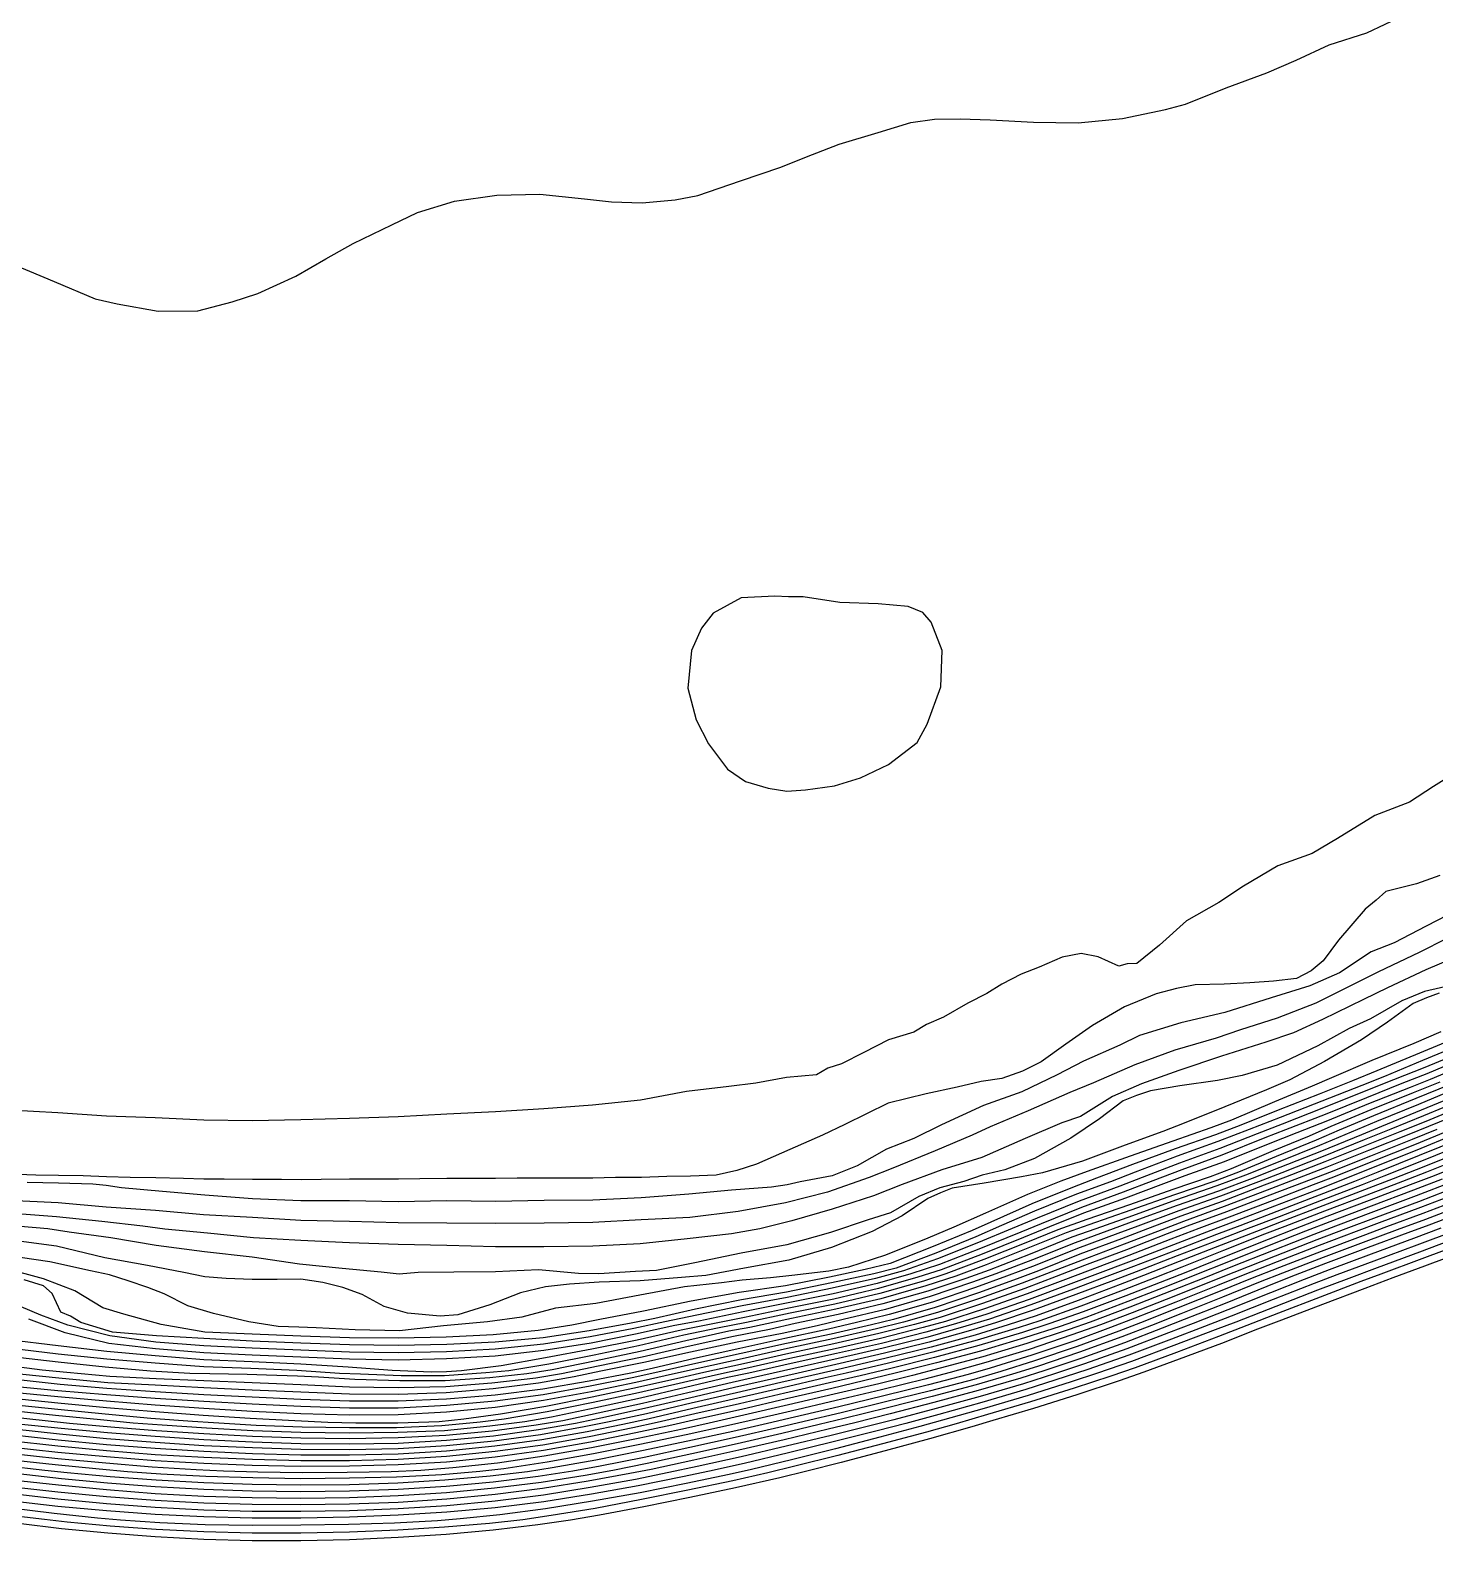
# Model space of a CAD drawing. Header units: feet. Extents: x 333642 to 335017, y 470420 to 471851.
# Drawn here: x 334204.7 to 334349.1, y 470420.4 to 470575.7 of the extents above; entities that cross this region are included whole.
import ezdxf

# ---------------------------------------------------------------- set-up
doc = ezdxf.new("R2010")
doc.units = ezdxf.units.FT
doc.header["$MEASUREMENT"] = 0
doc.layers.add('Contour', color=7, linetype='CONTINUOUS', true_color=0xffffff)

msp = doc.modelspace()

# ---------------------------------------------------------------- linework, layer by layer
at = {"layer": 'Contour', "color": 18, "linetype": 'Continuous', "true_color": 0x000000}
for points, elevation in [([(334203.121415, 470551.569858), (334207.138943, 470549.888614), (334211.335548, 470548.086127), (334213.612134, 470547.581228), (334217.80741, 470546.83014), (334221.897047, 470546.878134), (334225.426706, 470547.79347), (334228.069285, 470548.652222), (334231.960795, 470550.416079), (334235.057691, 470552.218329), (334237.879431, 470553.804522), (334241.859799, 470555.709052), (334244.481625, 470556.99189), (334248.302663, 470558.137344), (334252.648111, 470558.771476), (334257.054553, 470558.868534), (334261.648523, 470558.371708), (334264.43155, 470558.07637), (334267.597613, 470557.979154), (334270.993105, 470558.272961), (334273.30526, 470558.738217), (334277.699689, 470560.247567), (334281.837245, 470561.635777), (334284.487208, 470562.68869), (334287.849659, 470563.987595), (334291.835641, 470565.209963), (334295.222917, 470566.214794), (334297.645838, 470566.572181), (334300.275544, 470566.589908), (334303.376117, 470566.506826), (334307.804754, 470566.257455), (334312.401483, 470566.178579), (334316.977998, 470566.647249), (334321.37953, 470567.578035), (334323.435999, 470568.126191), (334327.646687, 470569.80213), (334331.819943, 470571.349226), (334334.83881, 470572.652929), (334338.231996, 470574.206506), (334342.095934, 470575.44557), (334345.876173, 470577.221818)], -2), ([(334282.63003, 470517.468838), (334281.213829, 470517.52158), (334277.749867, 470517.358068), (334274.896686, 470515.78002), (334273.681429, 470514.232941), (334272.672438, 470511.946307), (334272.281103, 470508.081949), (334273.150086, 470504.810804), (334274.403619, 470502.352874), (334276.349454, 470499.729696), (334278.222324, 470498.48074), (334280.531816, 470497.798752), (334282.456271, 470497.482127), (334284.375184, 470497.623161), (334287.34889, 470498.033823), (334290.038544, 470498.842132), (334292.896817, 470500.227313), (334295.869545, 470502.490433), (334296.888834, 470504.383446), (334298.30713, 470508.21481), (334298.41378, 470511.945954), (334297.314533, 470514.854291), (334296.451211, 470515.837522), (334294.949273, 470516.485061), (334291.834482, 470516.746059), (334287.922058, 470516.895684), (334284.15286, 470517.460452), (334282.63003, 470517.468838)], -2), ([(334352.887569, 470500.43336), (334348.942016, 470497.954735), (334346.466288, 470496.347159), (334342.919638, 470494.974929), (334339.066469, 470492.630555), (334336.483804, 470491.067796), (334332.936149, 470489.820281), (334329.407377, 470487.731826), (334326.876576, 470486.042526), (334323.543401, 470484.156846), (334320.779264, 470481.658821), (334318.43735, 470479.762986), (334317.464945, 470479.720493), (334316.578963, 470479.491931), (334314.466739, 470480.460444), (334312.737465, 470480.798198), (334310.782325, 470480.409211), (334308.416733, 470479.403458), (334306.563858, 470478.668038), (334304.556129, 470477.650481), (334303.013182, 470476.666083), (334301.063032, 470475.694647), (334298.583343, 470474.258849), (334296.808955, 470473.509733), (334295.507188, 470472.691953), (334292.908541, 470471.917986), (334290.368466, 470470.602785), (334288.08188, 470469.466268), (334286.666192, 470469.004619), (334285.492668, 470468.30687), (334282.417411, 470468.039828), (334279.273432, 470467.453233), (334276.499557, 470467.122198), (334272.138838, 470466.594254), (334267.405641, 470465.698561), (334262.493849, 470465.191449), (334257.472651, 470464.839785), (334252.504841, 470464.518252), (334247.501046, 470464.272297), (334242.501082, 470464.005195), (334237.489693, 470463.832294), (334232.500941, 470463.690671), (334227.498851, 470463.597328), (334222.504082, 470463.670751), (334217.501985, 470463.898245), (334212.505889, 470464.078148), (334207.496653, 470464.42322), (334202.493091, 470464.674364)], -2), ([(334349.607295, 470488.818884), (334347.188592, 470487.960452), (334344.05366, 470487.155337), (334343.067099, 470486.266537), (334341.937067, 470485.339969), (334339.190435, 470482.176332), (334337.606887, 470480.05447), (334336.364197, 470478.995133), (334334.876571, 470478.20625), (334332.509643, 470477.940111), (334330.077217, 470477.784249), (334327.4087, 470477.647188), (334324.437375, 470477.555165), (334322.525789, 470477.181096), (334320.428977, 470476.633849), (334317.183795, 470475.292922), (334313.876128, 470473.387059), (334311.146792, 470471.463875), (334308.623294, 470469.65029), (334306.67687, 470468.684771), (334304.555828, 470467.956876), (334302.430585, 470467.617513), (334299.986001, 470467.061281), (334296.779346, 470466.367006), (334292.878682, 470465.412887), (334288.408956, 470463.207885), (334286.129753, 470462.12424), (334282.760816, 470460.647194), (334279.350061, 470459.120341), (334277.321989, 470458.47494), (334275.206087, 470457.990449), (334272.559312, 470457.90823), (334270.137748, 470457.85393), (334267.500237, 470457.776436), (334264.854273, 470457.752599), (334262.51385, 470457.684734), (334260.216838, 470457.708608), (334257.500504, 470457.700373), (334254.745313, 470457.693194), (334252.50791, 470457.672653), (334250.285097, 470457.674388), (334247.502714, 470457.654313), (334244.738292, 470457.640609), (334242.522621, 470457.593715), (334240.359529, 470457.60485), (334237.496457, 470457.581837), (334234.574135, 470457.571898), (334232.52439, 470457.526199), (334230.519117, 470457.567399), (334227.521175, 470457.550758), (334224.596957, 470457.59344), (334222.503232, 470457.58393), (334220.419027, 470457.675121), (334217.565687, 470457.720295), (334214.928687, 470457.774409), (334212.515687, 470457.837447), (334210.094446, 470457.92517), (334207.581676, 470457.977423), (334205.244111, 470458.003263), (334202.510244, 470458.116594)], -2.5), ([(334352.585469, 470485.852304), (334348.205069, 470483.59463), (334344.911006, 470481.89187), (334342.525694, 470480.95004), (334339.295717, 470478.800483), (334336.222566, 470477.465365), (334332.242999, 470476.238842), (334327.4826, 470474.718657), (334322.969791, 470473.679333), (334318.704011, 470472.34743), (334316.683549, 470471.363208), (334312.96505, 470469.708219), (334310.243109, 470468.306429), (334306.613193, 470466.584192), (334302.683885, 470465.177454), (334298.350584, 470463.161344), (334295.533229, 470461.760059), (334292.712784, 470460.667626), (334289.696367, 470458.976054), (334287.132496, 470457.935623), (334283.828641, 470457.323932), (334282.491479, 470457.019744), (334280.867365, 470456.783306), (334276.765046, 470456.457731), (334272.367012, 470456.037931), (334267.474048, 470455.659795), (334262.505847, 470455.434024), (334257.497215, 470455.413652), (334252.503121, 470455.302372), (334247.498412, 470455.358245), (334242.501523, 470455.272712), (334237.503903, 470455.365394), (334232.49651, 470455.347716), (334227.523847, 470455.561647), (334222.628369, 470455.932386), (334218.268466, 470456.32611), (334214.067292, 470456.705014), (334212.48407, 470456.933038), (334211.120723, 470457.082664), (334207.557657, 470457.177693), (334204.360034, 470457.261937)], -3), ([(334350.322614, 470482.318703), (334347.473143, 470480.896276), (334343.278322, 470478.903772), (334340.80824, 470477.675261), (334336.839295, 470475.702861), (334332.864937, 470474.158577), (334329.112775, 470472.928189), (334326.612823, 470472.08256), (334322.361749, 470470.856911), (334318.253203, 470469.355566), (334313.987902, 470467.496726), (334311.54584, 470466.496313), (334307.270492, 470464.632562), (334303.378389, 470462.980174), (334301.501521, 470462.1035), (334297.702568, 470460.509751), (334293.362588, 470458.713965), (334290.925149, 470457.773967), (334286.652353, 470456.264937), (334282.311572, 470455.167244), (334277.438583, 470454.254107), (334272.497945, 470453.664371), (334267.474958, 470453.410732), (334262.497699, 470453.133924), (334257.500034, 470453.071624), (334252.500397, 470453.023425), (334247.500375, 470453.079608), (334242.500569, 470453.092637), (334237.508224, 470453.233317), (334232.495953, 470453.345455), (334227.524891, 470453.634517), (334222.492691, 470453.926063), (334217.541361, 470454.384372), (334212.471227, 470454.730186), (334207.529336, 470455.147165), (334202.476138, 470455.405372)], -3.5), ([(334352.04118, 470480.745108), (334348.170533, 470479.112873), (334344.232527, 470477.253281), (334341.739753, 470476.07354), (334337.538571, 470474.020301), (334334.554214, 470472.633022), (334331.716165, 470471.662492), (334327.153821, 470470.24257), (334322.746173, 470468.772118), (334318.940614, 470467.404253), (334315.958429, 470466.103782), (334312.66391, 470464.021868), (334310.716643, 470463.385583), (334306.964775, 470461.783183), (334302.51407, 470459.831593), (334298.411299, 470458.564438), (334294.319464, 470457.053585), (334291.383989, 470455.89057), (334287.121585, 470454.513112), (334282.977075, 470453.308742), (334279.671369, 470452.472801), (334276.765248, 470451.967749), (334272.195339, 470451.45026), (334267.388925, 470450.933539), (334262.498042, 470450.718971), (334257.487697, 470450.643632), (334252.495816, 470450.651383), (334247.500355, 470450.760759), (334242.508296, 470450.88442), (334237.489197, 470451.039521), (334232.501872, 470451.279511), (334227.62425, 470451.569898), (334222.908887, 470452.056771), (334218.491816, 470452.451313), (334216.244131, 470452.757368), (334212.017934, 470453.232473), (334207.359272, 470453.727562), (334202.465344, 470454.099155)], -4), ([(334350.849291, 470477.548352), (334348.013968, 470476.879026), (334345.688586, 470475.937118), (334342.464079, 470474.074957), (334340.280374, 470473.069401), (334337.06897, 470471.287127), (334332.876027, 470469.307969), (334329.276707, 470468.251882), (334326.755128, 470467.732845), (334322.856375, 470467.193293), (334319.853552, 470466.680411), (334318.400011, 470466.198745), (334317.045491, 470465.662008), (334314.594367, 470463.78764), (334311.663815, 470461.79697), (334307.937759, 470459.732787), (334304.856197, 470458.539287), (334302.526371, 470458.00629), (334300.641071, 470457.367655), (334298.192727, 470456.687778), (334296.021602, 470455.802288), (334293.130588, 470454.128567), (334290.831374, 470453.399161), (334286.956215, 470452.096927), (334282.4633, 470450.833788), (334277.777174, 470449.968631), (334273.013129, 470449.005231), (334269.055286, 470448.196923), (334266.916725, 470448.10208), (334263.146721, 470447.873096), (334261.029632, 470447.902331), (334256.931665, 470448.255714), (334252.497313, 470448.062457), (334248.216536, 470448.029158), (334244.538897, 470447.990905), (334242.610195, 470447.829204), (334240.759297, 470448.034706), (334236.731348, 470448.421383), (334232.34034, 470448.847956), (334227.471863, 470449.578784), (334222.570295, 470450.133449), (334217.626707, 470450.766182), (334212.957351, 470451.570762), (334208.676887, 470452.145267), (334206.484374, 470452.490318), (334202.065416, 470452.867634)], -4.5), ([(334349.545396, 470476.708876), (334348.218166, 470476.224828), (334346.863286, 470475.658668), (334344.231519, 470473.744465), (334341.55205, 470471.925994), (334337.734206, 470469.68988), (334334.189021, 470467.78819), (334331.784879, 470466.779317), (334327.493201, 470465.01829), (334323.300362, 470463.347026), (334321.101615, 470462.497934), (334317.262493, 470461.09748), (334312.859745, 470459.44791), (334308.756723, 470458.255179), (334306.591769, 470457.831035), (334302.734568, 470457.170737), (334299.464414, 470456.682231), (334298.242616, 470456.176184), (334296.946877, 470455.616899), (334294.329598, 470453.838168), (334291.221073, 470452.213663), (334287.065203, 470450.574097), (334282.648582, 470449.266113), (334278.122072, 470448.439558), (334274.131929, 470447.676353), (334271.62981, 470447.465377), (334267.364425, 470447.147749), (334263.176378, 470447.009186), (334260.102136, 470446.80365), (334257.639867, 470446.509599), (334255.080213, 470445.907405), (334251.911406, 470444.683823), (334248.647857, 470443.644542), (334246.826765, 470443.512761), (334243.446552, 470443.809544), (334241.046123, 470444.505904), (334238.784664, 470445.750611), (334236.804376, 470446.44683), (334234.767533, 470446.965857), (334232.484561, 470447.302119), (334230.046094, 470447.277424), (334227.49539, 470447.29103), (334224.799143, 470447.379781), (334222.61636, 470447.54685), (334220.449111, 470448.003639), (334216.717904, 470448.711524), (334212.326557, 470449.510149), (334207.385648, 470450.690847), (334202.454582, 470451.356281)], -5), ([(334351.549825, 470472.223446), (334347.506501, 470470.555312), (334343.113005, 470468.723709), (334340.604556, 470467.701611), (334337.198354, 470466.33893), (334332.976293, 470464.671712), (334329.132792, 470463.135275), (334326.529515, 470462.167114), (334322.382259, 470460.695034), (334317.998355, 470459.087851), (334314.290167, 470457.684216), (334311.828266, 470456.749409), (334307.655947, 470455.061161), (334303.449744, 470453.155832), (334301.509189, 470452.298179), (334297.502392, 470450.666936), (334293.072164, 470448.929421), (334290.5019, 470448.301885), (334286.85936, 470447.509579), (334282.329191, 470446.635217), (334277.56647, 470445.933301), (334272.632501, 470445.036086), (334267.714528, 470444.034823), (334263.229254, 470443.151238), (334260.348342, 470442.579316), (334256.900234, 470442.042456), (334252.252466, 470441.586914), (334247.447462, 470441.334651), (334242.501824, 470441.244329), (334237.502586, 470441.282226), (334232.491223, 470441.462455), (334227.498289, 470441.64886), (334222.609279, 470441.856048), (334218.121527, 470442.65832), (334214.303807, 470443.725715), (334212.140263, 470444.354851), (334209.259142, 470446.1015), (334206.02451, 470447.359582), (334202.115393, 470448.421614)], -6), ([(334349.697752, 470472.730406), (334346.934683, 470471.556387), (334342.604171, 470469.787963), (334338.455584, 470468.020409), (334336.488807, 470467.146411), (334332.586749, 470465.543672), (334328.19334, 470463.660122), (334326.046906, 470462.858423), (334322.13497, 470461.505181), (334317.753168, 470459.95374), (334313.335204, 470458.371902), (334310.641375, 470457.37048), (334307.203536, 470456.002959), (334302.88711, 470454.105887), (334299.614353, 470452.673813), (334296.962063, 470451.533067), (334292.613803, 470449.792471), (334288.806227, 470448.544457), (334286.760936, 470448.128189), (334282.975426, 470447.673142), (334280.777686, 470447.439008), (334277.87805, 470447.208771), (334275.747037, 470446.935226), (334271.938584, 470446.533439), (334267.344565, 470445.675126), (334262.833365, 470444.825541), (334258.687841, 470444.340856), (334255.22907, 470443.397064), (334251.690154, 470442.923316), (334247.163799, 470442.508378), (334242.619796, 470442.000136), (334238.063764, 470442.119063), (334234.078362, 470442.321536), (334232.282077, 470442.379655), (334230.144872, 470442.44432), (334227.152161, 470442.921172), (334223.505284, 470443.771098), (334220.879173, 470444.559938), (334218.439397, 470445.800741), (334216.752253, 470446.465828), (334214.743105, 470447.136859), (334212.802713, 470447.748237), (334210.864157, 470448.184419), (334206.67733, 470449.084051), (334202.242036, 470449.757524)], -5.5), ([(334352.274552, 470470.837483), (334348.042912, 470469.081614), (334344.832613, 470467.791136), (334341.824858, 470466.598199), (334337.633349, 470464.921957), (334333.375138, 470463.247818), (334330.818822, 470462.257652), (334326.995668, 470460.734597), (334322.825352, 470459.224846), (334318.994507, 470457.757731), (334316.703219, 470456.863215), (334312.524455, 470455.33803), (334308.199035, 470453.593783), (334305.613033, 470452.513715), (334302.160526, 470451.072329), (334297.960183, 470449.395801), (334294.470454, 470448.152757), (334291.591611, 470447.386247), (334287.135417, 470446.374728), (334282.50583, 470445.435575), (334277.867721, 470444.560634), (334273.215363, 470443.600356), (334269.908615, 470442.91113), (334266.722641, 470442.23108), (334262.242263, 470441.371022), (334257.443223, 470440.635159), (334252.473125, 470440.104868), (334247.482659, 470439.853415), (334242.502923, 470439.745796), (334237.502728, 470439.807098), (334232.488111, 470440.015104), (334227.497374, 470440.223632), (334222.505295, 470440.473511), (334217.583058, 470440.832785), (334212.855224, 470441.481195), (334208.543466, 470442.567388), (334205.758798, 470443.607931), (334202.595851, 470444.961813)], -7), ([(334351.972859, 470471.52167), (334347.818432, 470469.78461), (334343.924676, 470468.156339), (334341.572716, 470467.211283), (334337.467817, 470465.601183), (334333.185688, 470463.925915), (334329.986426, 470462.682131), (334326.776467, 470461.447664), (334322.596726, 470459.940006), (334318.2867, 470458.317549), (334315.727356, 470457.334536), (334312.22972, 470456.036941), (334307.926851, 470454.306403), (334304.545737, 470452.827331), (334301.888583, 470451.67405), (334297.776163, 470449.998368), (334293.710161, 470448.435553), (334291.398048, 470447.869343), (334287.048633, 470446.922683), (334282.4335, 470445.988009), (334277.796842, 470445.175278), (334273.066079, 470444.214616), (334268.890316, 470443.270606), (334266.467396, 470442.785707), (334262.124694, 470441.983827), (334257.396306, 470441.282802), (334252.476513, 470440.831339), (334247.485345, 470440.598731), (334242.502381, 470440.495061), (334237.502679, 470440.544661), (334232.489732, 470440.738772), (334227.497837, 470440.936245), (334222.506796, 470441.195145), (334217.643539, 470441.494925), (334213.120737, 470441.86483), (334209.875275, 470442.858157), (334208.791684, 470443.49292), (334207.801594, 470443.924778), (334206.916528, 470445.830224), (334206.024859, 470446.627157), (334204.04683, 470447.252734)], -6.5), ([(334352.683151, 470469.564364), (334348.599865, 470467.854881), (334346.533722, 470467.02941), (334342.268633, 470465.334298), (334338.059073, 470463.605427), (334334.896727, 470462.362232), (334331.962138, 470461.204826), (334327.436488, 470459.374888), (334323.384166, 470457.942626), (334321.193039, 470457.09759), (334317.285408, 470455.631209), (334312.972237, 470454.090567), (334309.466261, 470452.685765), (334306.791887, 470451.611592), (334302.547436, 470449.893967), (334298.332151, 470448.265988), (334295.94053, 470447.514467), (334291.883653, 470446.356492), (334287.289069, 470445.264424), (334282.675636, 470444.344068), (334278.10129, 470443.385667), (334274.153859, 470442.577375), (334271.605319, 470442.084097), (334267.072798, 470441.051165), (334262.409321, 470440.109176), (334257.641366, 470439.214872), (334253.089166, 470438.392661), (334249.02557, 470437.883751), (334247.473717, 470437.767445), (334245.913536, 470437.745442), (334241.892108, 470437.930352), (334237.357586, 470438.252066), (334232.481716, 470438.568069), (334227.496415, 470438.798409), (334222.502716, 470439.030174), (334217.520773, 470439.431757), (334212.541765, 470439.887944), (334207.547837, 470440.440239), (334202.441564, 470441.08523)], -8), ([(334352.489666, 470470.18803), (334348.261942, 470468.428952), (334345.70815, 470467.414297), (334342.044359, 470465.967243), (334337.808262, 470464.247904), (334333.742023, 470462.64776), (334331.599468, 470461.825185), (334327.19684, 470460.047057), (334323.065853, 470458.567945), (334320.09577, 470457.423937), (334317.033065, 470456.242424), (334312.763998, 470454.689931), (334308.598641, 470452.99497), (334306.533494, 470452.154956), (334302.379837, 470450.463469), (334298.144251, 470448.807936), (334295.217057, 470447.848812), (334291.751375, 470446.880679), (334287.208329, 470445.81398), (334282.582788, 470444.882622), (334277.96229, 470443.956987), (334273.425716, 470443.009725), (334270.935732, 470442.539512), (334266.916237, 470441.644599), (334262.33311, 470440.74079), (334257.477833, 470439.977843), (334252.469517, 470439.378341), (334247.479797, 470439.108077), (334242.50345, 470438.996536), (334237.502734, 470439.069539), (334232.486361, 470439.291455), (334227.4969, 470439.51102), (334222.503935, 470439.751853), (334217.539342, 470440.158614), (334212.733007, 470440.704959), (334208.276765, 470441.808532), (334204.521527, 470443.205466)], -7.5), ([(334349.59658, 470467.580069), (334346.855801, 470466.45796), (334342.505875, 470464.717991), (334338.38036, 470462.998024), (334336.165007, 470462.018321), (334332.471701, 470460.502076), (334328.128705, 470458.64578), (334325.974642, 470457.848115), (334322.136944, 470456.545337), (334317.679826, 470454.954041), (334313.296283, 470453.457037), (334310.314529, 470452.375059), (334307.016182, 470451.051396), (334302.728455, 470449.330293), (334298.820657, 470447.843396), (334296.514247, 470447.117564), (334292.006647, 470445.823258), (334287.392611, 470444.735665), (334282.790918, 470443.811918), (334278.310667, 470442.851922), (334275.343725, 470442.27578), (334271.873272, 470441.539465), (334267.209872, 470440.459345), (334262.634168, 470439.487055), (334257.976833, 470438.561411), (334253.880292, 470437.894837), (334251.527198, 470437.697835), (334247.259324, 470437.365977), (334242.818023, 470437.377673), (334238.609567, 470437.554044), (334236.468617, 470437.611505), (334232.06775, 470437.905809), (334227.3644, 470438.114093), (334222.501639, 470438.308477), (334217.514986, 470438.670263), (334212.534348, 470439.089652), (334207.546275, 470439.604326), (334202.458649, 470440.22216)], -8.5), ([(334351.567685, 470467.003771), (334347.396011, 470465.268987), (334343.092955, 470463.528299), (334340.49747, 470462.431822), (334337.209502, 470461.043216), (334332.965985, 470459.336379), (334329.605159, 470457.991858), (334326.658949, 470456.891217), (334322.433169, 470455.442458), (334317.985301, 470453.835215), (334314.218204, 470452.501274), (334311.770237, 470451.634423), (334307.465428, 470449.897978), (334303.260134, 470448.24493), (334300.857877, 470447.372085), (334296.948838, 470446.087097), (334292.314381, 470444.758193), (334287.739976, 470443.691736), (334283.329471, 470442.764342), (334280.68971, 470442.146003), (334276.990732, 470441.416602), (334272.320594, 470440.392173), (334267.595183, 470439.288937), (334263.058082, 470438.35922), (334259.304631, 470437.583077), (334256.652068, 470437.14989), (334252.140172, 470436.608147), (334247.388556, 470436.251603), (334242.502124, 470436.154064), (334237.505672, 470436.214881), (334232.485854, 470436.430398), (334227.496902, 470436.647528), (334222.500445, 470436.850712), (334217.601185, 470437.053918), (334212.852244, 470437.307764), (334208.416929, 470437.709565), (334205.901088, 470437.966868), (334201.970103, 470438.466923)], -9.5), ([(334350.602647, 470467.306907), (334347.134666, 470465.868815), (334342.769925, 470464.113471), (334339.258204, 470462.64056), (334336.892735, 470461.599614), (334332.753934, 470459.907269), (334328.895024, 470458.30144), (334326.46964, 470457.402102), (334322.303202, 470455.994398), (334317.819251, 470454.387974), (334313.504542, 470452.892606), (334311.177498, 470452.077261), (334307.231803, 470450.481656), (334302.963638, 470448.782891), (334299.847664, 470447.619532), (334296.762727, 470446.61353), (334292.129085, 470445.289357), (334287.513856, 470444.214848), (334282.935356, 470443.272456), (334278.651851, 470442.355364), (334276.503902, 470441.957563), (334272.069423, 470440.96906), (334267.385112, 470439.870098), (334262.846356, 470438.915747), (334258.336429, 470437.991387), (334255.720165, 470437.581149), (334251.933001, 470437.168523), (334247.319897, 470436.843954), (334242.665401, 470436.845495), (334238.054666, 470436.990655), (334234.308441, 470437.220839), (334232.13393, 470437.34312), (334228.944393, 470437.449629), (334226.961644, 470437.523653), (334223.120946, 470437.565782), (334221.064658, 470437.599946), (334217.035877, 470437.843638), (334212.364866, 470438.257268), (334207.532835, 470438.765841), (334202.475761, 470439.35906)], -9), ([(334351.9369, 470466.446654), (334347.665042, 470464.669982), (334343.600698, 470463.018826), (334341.545936, 470462.161165), (334337.444105, 470460.475771), (334333.163303, 470458.778191), (334330.290048, 470457.667868), (334326.849588, 470456.371858), (334322.583944, 470454.88264), (334318.22584, 470453.291934), (334315.343743, 470452.242425), (334312.089192, 470451.057639), (334307.721243, 470449.310058), (334303.94204, 470447.847181), (334301.560241, 470446.99849), (334297.193843, 470445.520515), (334292.620041, 470444.196183), (334288.258591, 470443.153122), (334285.572197, 470442.51853), (334281.975869, 470441.734075), (334277.343615, 470440.824621), (334272.54752, 470439.803404), (334267.748919, 470438.728979), (334263.318555, 470437.838521), (334260.590698, 470437.268383), (334256.917168, 470436.618808), (334252.260336, 470436.033938), (334247.440302, 470435.632321), (334242.499812, 470435.455525), (334237.5055, 470435.493263), (334232.488228, 470435.691921), (334227.498151, 470435.916002), (334222.501049, 470436.139691), (334217.502924, 470436.417855), (334212.641039, 470436.66539), (334207.948563, 470437.09066), (334203.570285, 470437.556872)], -10), ([(334352.662381, 470464.732381), (334348.4466, 470462.990343), (334346.41024, 470462.177875), (334342.26233, 470460.530074), (334337.988541, 470458.810624), (334334.695183, 470457.544744), (334331.85127, 470456.461285), (334327.43396, 470454.770327), (334323.226946, 470453.241359), (334320.564072, 470452.2259), (334317.154642, 470450.913272), (334312.824549, 470449.276529), (334309.171875, 470447.843744), (334306.650351, 470446.896081), (334302.365362, 470445.35309), (334297.940726, 470443.887627), (334294.447504, 470442.896255), (334291.669627, 470442.190477), (334287.18525, 470441.161119), (334282.540363, 470440.169914), (334277.876374, 470439.133535), (334273.341979, 470438.124673), (334270.713512, 470437.537559), (334266.922296, 470436.68985), (334262.331719, 470435.74479), (334257.448458, 470434.850916), (334252.474228, 470434.126072), (334247.461994, 470433.645074), (334242.493271, 470433.359686), (334237.503842, 470433.328307), (334232.494956, 470433.476502), (334227.502635, 470433.721325), (334222.502965, 470434.006564), (334217.502205, 470434.356494), (334212.506489, 470434.753158), (334207.515526, 470435.19854), (334202.507768, 470435.696054)], -11.5), ([(334352.456893, 470465.303076), (334348.156951, 470463.527137), (334345.479785, 470462.455405), (334342.046666, 470461.090307), (334337.771154, 470459.359339), (334333.718865, 470457.785337), (334331.548197, 470456.969421), (334327.216277, 470455.306547), (334322.96178, 470453.776288), (334319.529458, 470452.489456), (334316.878692, 470451.471832), (334312.596918, 470449.864937), (334308.345351, 470448.1789), (334306.136547, 470447.35318), (334302.151782, 470445.905826), (334297.701228, 470444.409573), (334293.414123, 470443.176561), (334291.176766, 470442.610365), (334287.030451, 470441.665361), (334282.426238, 470440.681583), (334277.772582, 470439.660284), (334273.116318, 470438.63127), (334269.651332, 470437.835562), (334266.711808, 470437.189811), (334262.241781, 470436.297235), (334257.408479, 470435.430522), (334252.472154, 470434.760289), (334247.464156, 470434.317806), (334242.495385, 470434.058334), (334237.504584, 470434.049977), (334232.49278, 470434.214974), (334227.501018, 470434.452901), (334222.502309, 470434.717617), (334217.50252, 470435.043618), (334212.507873, 470435.41528), (334207.517286, 470435.839657), (334202.575517, 470436.326202)], -11), ([(334352.222784, 470465.87843), (334347.902822, 470464.090086), (334344.549582, 470462.739779), (334341.819299, 470461.635524), (334337.607391, 470459.916919), (334333.351492, 470458.245145), (334330.941699, 470457.333184), (334327.032218, 470455.84116), (334322.759394, 470454.324535), (334318.545555, 470452.771199), (334316.495067, 470451.998514), (334312.359774, 470450.463291), (334308.00898, 470448.73306), (334305.058985, 470447.609762), (334301.871654, 470446.464356), (334297.450468, 470444.95885), (334292.986304, 470443.667465), (334289.635783, 470442.840507), (334286.738941, 470442.155146), (334282.258262, 470441.1986), (334277.636011, 470440.189006), (334272.949907, 470439.157272), (334268.605733, 470438.13544), (334266.430144, 470437.661876), (334262.119596, 470436.8354), (334257.355108, 470436.001986), (334252.470273, 470435.394539), (334247.466433, 470434.990505), (334242.497565, 470434.756947), (334237.505137, 470434.771629), (334232.490537, 470434.953447), (334227.499523, 470435.184459), (334222.50167, 470435.428659), (334217.502739, 470435.730751), (334212.547624, 470436.053831), (334207.744394, 470436.494928), (334203.116536, 470436.982781)], -10.5), ([(334351.710539, 470461.754333), (334347.464753, 470460.013021), (334343.222171, 470458.3199), (334340.840607, 470457.365962), (334337.181634, 470455.930396), (334332.845372, 470454.268007), (334329.051264, 470452.808428), (334326.648329, 470451.891647), (334322.413057, 470450.271719), (334318.098893, 470448.60851), (334315.0748, 470447.46749), (334311.933165, 470446.289659), (334307.561869, 470444.674712), (334303.30068, 470443.215612), (334300.858666, 470442.462398), (334296.95083, 470441.357471), (334292.351622, 470440.208969), (334287.721219, 470439.148963), (334283.17628, 470438.126758), (334279.992615, 470437.406811), (334276.831097, 470436.702333), (334272.273127, 470435.631375), (334267.627867, 470434.526916), (334263.067117, 470433.528548), (334259.414394, 470432.756173), (334256.670087, 470432.286022), (334252.173471, 470431.687192), (334247.394135, 470431.225678), (334242.492554, 470430.989163), (334237.499608, 470430.903364), (334232.500765, 470430.962242), (334227.505019, 470431.150498), (334222.511839, 470431.415938), (334217.651086, 470431.735113), (334212.945338, 470432.084827), (334208.722326, 470432.486127), (334206.51064, 470432.715866), (334202.112301, 470433.197784)], -13.5), ([(334351.030173, 470462.144435), (334347.223549, 470460.583824), (334342.909387, 470458.861964), (334339.746364, 470457.593955), (334336.91026, 470456.470912), (334332.613797, 470454.821999), (334328.327016, 470453.170108), (334326.054619, 470452.301077), (334322.21646, 470450.845018), (334317.866737, 470449.171118), (334314.114257, 470447.752357), (334311.659077, 470446.838056), (334307.360685, 470445.23419), (334303.014021, 470443.724921), (334299.813335, 470442.722951), (334296.754601, 470441.853007), (334292.201498, 470440.711324), (334287.555642, 470439.653354), (334282.917711, 470438.6335), (334278.537399, 470437.651199), (334276.362624, 470437.184483), (334272.054284, 470436.16741), (334267.415429, 470435.076091), (334262.812251, 470434.075511), (334258.271119, 470433.109444), (334255.52974, 470432.649461), (334251.918803, 470432.181839), (334247.275779, 470431.730996), (334242.460394, 470431.534417), (334237.500071, 470431.469769), (334232.500327, 470431.544305), (334227.571931, 470431.73447), (334222.780509, 470431.993899), (334218.22466, 470432.300755), (334215.236555, 470432.517312), (334211.877993, 470432.840608), (334207.27927, 470433.298772), (334202.465048, 470433.81302)], -13), ([(334349.276873, 470462.698474), (334346.745224, 470461.677164), (334342.457139, 470459.971411), (334338.239501, 470458.281986), (334335.653729, 470457.287543), (334332.106622, 470455.933425), (334327.660051, 470454.234929), (334323.610177, 470452.7462), (334321.569036, 470451.95635), (334317.39131, 470450.342822), (334313.069892, 470448.7006), (334310.146784, 470447.571527), (334306.922117, 470446.352276), (334302.56564, 470444.800179), (334298.225235, 470443.384546), (334295.585184, 470442.642604), (334291.907863, 470441.712255), (334287.306659, 470440.650707), (334282.652492, 470439.6597), (334278.013943, 470438.618304), (334273.91367, 470437.707723), (334271.550308, 470437.180809), (334267.088244, 470436.169997), (334262.427939, 470435.190519), (334257.6688, 470434.21158), (334253.025586, 470433.418822), (334249.248737, 470432.916173), (334246.713531, 470432.654039), (334242.450265, 470432.506565), (334238.135993, 470432.496388), (334235.276435, 470432.583974), (334231.878726, 470432.751742), (334227.277011, 470432.994854), (334222.459967, 470433.30877), (334217.501793, 470433.669378), (334212.504977, 470434.091057), (334207.513696, 470434.557435), (334202.508842, 470435.067212)], -12), ([(334350.148491, 470462.424804), (334346.99226, 470461.138361), (334342.660466, 470459.413504), (334338.652937, 470457.813585), (334336.559947, 470456.993649), (334332.354881, 470455.381073), (334327.953826, 470453.693355), (334324.835464, 470452.515901), (334321.935279, 470451.410435), (334317.633095, 470449.752426), (334313.370236, 470448.132917), (334311.099038, 470447.279577), (334307.155179, 470445.792996), (334302.779169, 470444.252291), (334298.766334, 470442.968087), (334296.491343, 470442.325045), (334292.080046, 470441.215404), (334287.434516, 470440.149683), (334282.780048, 470439.148321), (334278.229316, 470438.121957), (334275.141807, 470437.448548), (334271.844731, 470436.686664), (334267.225088, 470435.63587), (334262.56294, 470434.6427), (334257.830136, 470433.658936), (334253.388269, 470432.910679), (334250.935486, 470432.608491), (334246.981337, 470432.225843), (334242.323478, 470432.042899), (334237.483903, 470432.021592), (334232.628141, 470432.097757), (334227.909267, 470432.282565), (334223.519055, 470432.523652), (334221.347088, 470432.665017), (334217.062672, 470432.986359), (334212.359013, 470433.435322), (334207.508169, 470433.916694), (334202.509941, 470434.438364)], -12.5), ([(334352.505959, 470460.012576), (334348.242862, 470458.314165), (334345.748031, 470457.349524), (334342.092885, 470455.950018), (334337.746599, 470454.291483), (334333.649141, 470452.723855), (334331.586129, 470451.922944), (334327.357878, 470450.245429), (334323.080055, 470448.545653), (334320.31192, 470447.453817), (334317.047899, 470446.182747), (334312.675664, 470444.53136), (334308.458101, 470443.01715), (334306.363894, 470442.343359), (334302.026521, 470441.029192), (334297.45366, 470439.794198), (334292.898678, 470438.678729), (334288.542551, 470437.651052), (334286.402153, 470437.155393), (334282.057323, 470436.146589), (334277.433494, 470435.083529), (334272.809165, 470434.006446), (334268.309337, 470432.96481), (334265.582073, 470432.38532), (334261.917729, 470431.628507), (334257.258871, 470430.792047), (334252.442733, 470430.135707), (334247.477424, 470429.624408), (334242.492814, 470429.320462), (334237.498751, 470429.204129), (334232.501361, 470429.216097), (334227.504144, 470429.355023), (334222.505843, 470429.580048), (334217.504235, 470429.886056), (334212.505924, 470430.288848), (334207.525678, 470430.766248), (334202.681045, 470431.293277)], -15), ([(334352.291288, 470460.60533), (334347.968744, 470458.866533), (334344.814526, 470457.633655), (334341.866571, 470456.490329), (334337.56679, 470454.837475), (334333.301629, 470453.205157), (334330.75467, 470452.226512), (334327.124662, 470450.812172), (334322.798409, 470449.118192), (334319.133502, 470447.690767), (334316.714599, 470446.756581), (334312.418738, 470445.129896), (334308.08232, 470443.556334), (334305.20351, 470442.602233), (334301.838167, 470441.570017), (334297.288905, 470440.32072), (334292.686524, 470439.185122), (334288.178649, 470438.130473), (334285.01863, 470437.400275), (334281.828393, 470436.672965), (334277.268329, 470435.627581), (334272.62222, 470434.546929), (334268.01809, 470433.470857), (334264.176346, 470432.637473), (334261.622942, 470432.120974), (334257.124052, 470431.30923), (334252.379517, 470430.66376), (334247.475292, 470430.181974), (334242.492688, 470429.876695), (334237.498948, 470429.770543), (334232.501282, 470429.798139), (334227.504456, 470429.953515), (334222.505985, 470430.192245), (334217.504036, 470430.508329), (334212.519224, 470430.911038), (334207.67539, 470431.374417), (334202.99851, 470431.879859)], -14.5), ([(334352.033616, 470461.187102), (334347.718747, 470459.433453), (334343.853386, 470457.902793), (334341.596008, 470457.011884), (334337.38952, 470455.383773), (334333.063255, 470453.727495), (334329.902729, 470452.516332), (334326.896119, 470451.362289), (334322.587896, 470449.696226), (334318.367809, 470448.065542), (334316.038529, 470447.18137), (334312.172939, 470445.720325), (334307.788338, 470444.114507), (334304.023198, 470442.842536), (334301.573888, 470442.087815), (334297.109259, 470440.841472), (334292.512835, 470439.699684), (334287.929722, 470438.640117), (334283.632665, 470437.660161), (334281.484179, 470437.17285), (334277.091694, 470436.172593), (334272.458608, 470435.091575), (334267.82258, 470433.999419), (334263.343061, 470433.020149), (334260.738427, 470432.486579), (334256.93551, 470431.809538), (334252.292895, 470431.182012), (334247.450619, 470430.71666), (334242.492601, 470430.432929), (334237.499234, 470430.336955), (334232.501083, 470430.380187), (334227.504747, 470430.552007), (334222.506106, 470430.804443), (334217.503833, 470431.130602), (334212.606108, 470431.497878), (334207.860712, 470431.948493), (334203.410552, 470432.413083)], -14), ([(334352.717238, 470459.416539), (334348.737227, 470457.845374), (334346.56432, 470457.005304), (334342.315633, 470455.384252), (334337.986802, 470453.738165), (334334.717162, 470452.473286), (334331.941644, 470451.380008), (334327.628936, 470449.661028), (334323.474071, 470447.992991), (334321.471082, 470447.200171), (334317.31146, 470445.593086), (334312.929699, 470443.943432), (334309.505605, 470442.739106), (334306.679552, 470441.827846), (334302.207901, 470440.47688), (334297.632566, 470439.249559), (334293.16709, 470438.143635), (334289.993552, 470437.375493), (334286.830616, 470436.641882), (334282.246827, 470435.57788), (334277.602824, 470434.509851), (334273.010335, 470433.451204), (334269.110966, 470432.560333), (334266.615253, 470432.036779), (334262.1215, 470431.102699), (334257.356224, 470430.256148), (334252.473338, 470429.588861), (334247.479514, 470429.06683), (334242.49298, 470428.76423), (334237.498643, 470428.637716), (334232.50132, 470428.634058), (334227.503813, 470428.756529), (334222.50568, 470428.967851), (334217.50443, 470429.263783), (334212.506381, 470429.658965), (334207.510282, 470430.130915), (334202.527507, 470430.676402)], -15.5), ([(334351.635417, 470456.901365), (334347.392247, 470455.276258), (334343.039583, 470453.649525), (334339.939517, 470452.480746), (334336.943363, 470451.344325), (334332.662421, 470449.684611), (334328.421917, 470448.004767), (334326.257389, 470447.149259), (334322.238127, 470445.537337), (334317.950534, 470443.853926), (334314.699766, 470442.621652), (334311.776185, 470441.577542), (334307.367423, 470440.095779), (334302.907775, 470438.731013), (334299.262911, 470437.727046), (334296.662373, 470437.027117), (334292.186368, 470435.938617), (334287.546952, 470434.841105), (334282.910209, 470433.75098), (334278.594172, 470432.756998), (334276.467123, 470432.255952), (334272.096371, 470431.290197), (334267.354157, 470430.297806), (334262.568848, 470429.341432), (334257.823098, 470428.487424), (334253.373149, 470427.824074), (334250.886003, 470427.538386), (334246.98196, 470427.206507), (334242.317922, 470426.961584), (334237.478935, 470426.835293), (334232.500753, 470426.795272), (334227.54466, 470426.872536), (334222.726487, 470427.03322), (334218.106724, 470427.274198), (334214.662084, 470427.517206), (334211.758284, 470427.767356), (334207.221333, 470428.214313), (334202.433326, 470428.746081)], -17), ([(334350.897054, 470457.313705), (334347.15811, 470455.87388), (334342.776685, 470454.226905), (334338.872923, 470452.756191), (334336.640567, 470451.897933), (334332.447637, 470450.26196), (334328.125437, 470448.544172), (334325.328874, 470447.42938), (334322.015067, 470446.10778), (334317.717374, 470444.428189), (334313.644059, 470442.885789), (334311.476055, 470442.134352), (334307.130465, 470440.695019), (334302.602772, 470439.322515), (334298.233617, 470438.150712), (334295.383516, 470437.395546), (334291.916776, 470436.548729), (334287.31418, 470435.471621), (334282.638646, 470434.381903), (334278.05469, 470433.329651), (334274.459777, 470432.506866), (334271.718531, 470431.890637), (334267.180729, 470430.917387), (334262.378976, 470429.960188), (334257.5128, 470429.107379), (334252.719505, 470428.396089), (334248.126234, 470427.89736), (334244.82789, 470427.653659), (334241.789969, 470427.518365), (334237.270996, 470427.428184), (334232.645453, 470427.412118), (334228.084467, 470427.47538), (334224.547023, 470427.581682), (334221.730757, 470427.703841), (334217.205298, 470427.999241), (334212.428253, 470428.390767), (334207.509479, 470428.85497), (334202.508593, 470429.393231)], -16.5), ([(334349.824521, 470457.587559), (334346.890209, 470456.451711), (334342.543001, 470454.806256), (334338.284259, 470453.196299), (334335.795873, 470452.23345), (334332.214588, 470450.828385), (334327.867039, 470449.097727), (334324.408405, 470447.712804), (334321.764717, 470446.664573), (334317.51014, 470445.010691), (334313.201977, 470443.383543), (334310.552179, 470442.45986), (334306.890221, 470441.275346), (334302.381025, 470439.915413), (334297.858995, 470438.710694), (334293.589518, 470437.643989), (334291.477149, 470437.119027), (334287.081823, 470436.085302), (334282.427038, 470435.0014), (334277.800923, 470433.928373), (334273.322881, 470432.90505), (334270.630849, 470432.292262), (334266.939664, 470431.498505), (334262.2663, 470430.543704), (334257.429057, 470429.698909), (334252.475209, 470429.019422), (334247.481561, 470428.509241), (334242.493187, 470428.207999), (334237.498623, 470428.071304), (334232.501159, 470428.052021), (334227.503462, 470428.158034), (334222.505497, 470428.355654), (334217.50462, 470428.64151), (334212.506829, 470429.029081), (334207.509872, 470429.492945), (334202.510464, 470430.036223)], -16), ([(334351.933341, 470456.317646), (334347.614694, 470454.672215), (334343.354208, 470453.090399), (334341.012257, 470452.208879), (334337.190156, 470450.762217), (334332.883232, 470449.09806), (334329.201634, 470447.640072), (334326.737466, 470446.662146), (334322.456595, 470444.946409), (334318.234917, 470443.286807), (334315.738139, 470442.338326), (334312.079024, 470440.988055), (334307.648324, 470439.483146), (334303.378239, 470438.153219), (334301.102866, 470437.49601), (334297.034449, 470436.436569), (334292.43404, 470435.30713), (334287.792022, 470434.200885), (334283.263881, 470433.132251), (334280.466015, 470432.478958), (334276.916156, 470431.661239), (334272.296497, 470430.65346), (334267.551551, 470429.652732), (334262.81236, 470428.700657), (334258.347301, 470427.903712), (334255.80435, 470427.51146), (334251.969053, 470427.045182), (334247.303247, 470426.630297), (334242.469173, 470426.352991), (334237.49817, 470426.177296), (334232.500426, 470426.121284), (334227.503125, 470426.193539), (334222.506848, 470426.376207), (334217.622447, 470426.636818), (334212.885771, 470426.99097), (334208.46165, 470427.399626), (334206.156661, 470427.635983), (334202.035651, 470428.110731)], -17.5), ([(334352.180947, 470455.706773), (334347.851124, 470454.062506), (334344.1198, 470452.681978), (334341.689445, 470451.774126), (334337.405695, 470450.156023), (334333.128663, 470448.511725), (334330.146219, 470447.332821), (334327.004968, 470446.072811), (334322.687891, 470444.348019), (334318.815899, 470442.823517), (334316.582093, 470441.964416), (334312.326435, 470440.396928), (334307.920179, 470438.898074), (334304.477286, 470437.824217), (334301.681304, 470437.00918), (334297.228102, 470435.840959), (334292.614453, 470434.688901), (334288.037456, 470433.572858), (334284.249815, 470432.674395), (334281.64343, 470432.060668), (334277.160286, 470431.029284), (334272.490387, 470429.997843), (334267.793994, 470428.993419), (334263.255423, 470428.076315), (334260.443638, 470427.574222), (334256.903838, 470427.018552), (334252.273586, 470426.443939), (334247.447451, 470426.012036), (334242.491599, 470425.696492), (334237.498298, 470425.509331), (334232.500156, 470425.447293), (334227.502694, 470425.505445), (334222.506821, 470425.675265), (334217.508132, 470425.964464), (334212.622525, 470426.34103), (334207.879634, 470426.79539), (334203.435781, 470427.287976)], -18), ([(334352.608382, 470454.43692), (334348.454335, 470452.870472), (334346.301092, 470452.060489), (334342.228625, 470450.551077), (334337.857313, 470448.907693), (334334.277058, 470447.533997), (334331.816251, 470446.566036), (334327.513689, 470444.823457), (334323.309469, 470443.161973), (334321.052962, 470442.276562), (334317.173791, 470440.779056), (334312.802823, 470439.200425), (334308.894347, 470437.881515), (334306.53261, 470437.138711), (334302.126422, 470435.852024), (334297.588812, 470434.632268), (334293.067529, 470433.466425), (334289.464372, 470432.55312), (334286.702289, 470431.893503), (334282.175033, 470430.800836), (334277.523124, 470429.725741), (334272.902395, 470428.693538), (334268.505625, 470427.752754), (334266.308998, 470427.320336), (334262.032283, 470426.527746), (334257.330762, 470425.778711), (334252.471191, 470425.173207), (334247.485672, 470424.68606), (334242.49265, 470424.364501), (334237.498584, 470424.1734), (334232.49979, 470424.09931), (334227.501895, 470424.129251), (334222.506625, 470424.273387), (334217.509315, 470424.544483), (334212.510991, 470424.92318), (334207.508146, 470425.403299), (334202.569286, 470425.96717)], -19), ([(334352.396192, 470455.073894), (334348.122485, 470453.455371), (334345.204751, 470452.373563), (334341.975939, 470451.180116), (334337.607845, 470449.5391), (334333.413267, 470447.939432), (334331.110938, 470447.032154), (334327.246293, 470445.462635), (334322.959634, 470443.752851), (334319.940503, 470442.557565), (334316.908316, 470441.38305), (334312.561277, 470439.797484), (334308.240125, 470438.331296), (334305.675338, 470437.53152), (334301.921924, 470436.440443), (334297.405163, 470435.243725), (334292.806745, 470434.080943), (334288.357961, 470432.975128), (334285.773039, 470432.367003), (334281.957055, 470431.452126), (334277.337409, 470430.384293), (334272.691497, 470429.345015), (334268.087662, 470428.351829), (334264.565378, 470427.643172), (334261.71325, 470427.130903), (334257.187229, 470426.411097), (334252.403749, 470425.814813), (334247.484245, 470425.356618), (334242.492133, 470425.030498), (334237.498436, 470424.841366), (334232.499944, 470424.773302), (334227.502285, 470424.817349), (334222.506747, 470424.974325), (334217.508743, 470425.254472), (334212.510719, 470425.643234), (334207.585076, 470426.118055), (334202.792483, 470426.652484)], -18.5), ([(334351.168189, 470452.27975), (334347.236513, 470450.79856), (334342.828846, 470449.174751), (334339.011805, 470447.739763), (334336.673683, 470446.848522), (334332.478391, 470445.218302), (334328.143387, 470443.494198), (334325.411696, 470442.447101), (334322.000301, 470441.151667), (334317.630264, 470439.512375), (334313.392254, 470438.029136), (334311.062219, 470437.265415), (334307.023747, 470435.979505), (334302.521761, 470434.643873), (334298.100961, 470433.411171), (334294.707141, 470432.483671), (334291.757159, 470431.711828), (334287.235328, 470430.571193), (334282.623925, 470429.440087), (334278.061732, 470428.363696), (334274.52022, 470427.569494), (334271.72378, 470426.979089), (334267.190564, 470426.060432), (334262.391752, 470425.197649), (334257.473337, 470424.433999), (334252.476293, 470423.803384), (334247.488334, 470423.344916), (334242.49363, 470423.032498), (334237.498913, 470422.837468), (334232.499657, 470422.751324), (334227.50118, 470422.753048), (334222.506239, 470422.871512), (334217.51034, 470423.124517), (334212.511524, 470423.483071), (334207.506757, 470423.952329), (334202.497878, 470424.530695)], -20), ([(334349.711461, 470452.552985), (334346.884209, 470451.478161), (334342.527689, 470449.867852), (334338.237009, 470448.256133), (334335.665799, 470447.265727), (334332.186916, 470445.907057), (334327.814389, 470444.155375), (334324.227755, 470442.758202), (334321.696883, 470441.7845), (334317.406722, 470440.15069), (334313.069742, 470438.606449), (334309.982881, 470437.579435), (334306.788282, 470436.566127), (334302.327557, 470435.251806), (334297.819064, 470434.016821), (334293.456191, 470432.860704), (334291.146729, 470432.266552), (334287.019642, 470431.249751), (334282.398336, 470430.12858), (334277.751514, 470429.049248), (334273.244027, 470428.043168), (334270.32374, 470427.421531), (334266.885982, 470426.727882), (334262.248476, 470425.877187), (334257.431823, 470425.118131), (334252.475881, 470424.489915), (334247.487035, 470424.015493), (334242.493149, 470423.698501), (334237.498743, 470423.505434), (334232.499695, 470423.425317), (334227.501527, 470423.44115), (334222.506456, 470423.572449), (334217.509847, 470423.834498), (334212.511259, 470424.203126), (334207.507445, 470424.677816), (334202.499466, 470425.26274)], -19.5), ([(334352.065957, 470451.007937), (334347.739928, 470449.38625), (334343.521765, 470447.834318), (334341.469461, 470447.064581), (334337.280579, 470445.457599), (334333.006125, 470443.809126), (334329.741065, 470442.532108), (334326.850825, 470441.412147), (334322.518399, 470439.780797), (334318.262409, 470438.212267), (334315.759627, 470437.34102), (334312.010165, 470436.106824), (334307.512584, 470434.698738), (334303.097353, 470433.385457), (334299.861801, 470432.445669), (334296.805004, 470431.598076), (334292.293059, 470430.378276), (334287.707159, 470429.169024), (334283.281334, 470428.072613), (334280.493311, 470427.397843), (334276.904944, 470426.576826), (334272.282974, 470425.609998), (334267.524307, 470424.644954), (334262.769489, 470423.738016), (334258.233418, 470422.996564), (334255.327861, 470422.581209), (334251.881567, 470422.185522), (334247.270836, 470421.801801), (334242.451812, 470421.51391), (334237.497953, 470421.312379), (334232.499414, 470421.21232), (334227.501133, 470421.20694), (334222.506693, 470421.33231), (334217.62665, 470421.557934), (334212.891697, 470421.917254), (334208.457078, 470422.344446), (334206.139898, 470422.588498), (334202.024186, 470423.093043)], -21), ([(334351.759799, 470451.69562), (334347.494203, 470450.093692), (334343.138467, 470448.489402), (334340.2301, 470447.392983), (334337.011376, 470446.168468), (334332.73769, 470444.514738), (334328.61029, 470442.885914), (334326.505498, 470442.086495), (334322.26395, 470440.481507), (334317.901421, 470438.860765), (334314.399692, 470437.644498), (334311.682972, 470436.753168), (334307.2611, 470435.359814), (334302.754896, 470434.024551), (334298.4604, 470432.815035), (334296.138962, 470432.170299), (334292.02431, 470431.064342), (334287.472225, 470429.875529), (334282.947204, 470428.748329), (334278.841582, 470427.757987), (334276.533636, 470427.23306), (334272.118552, 470426.308091), (334267.372337, 470425.355641), (334262.484756, 470424.488171), (334257.638198, 470423.708924), (334252.953011, 470423.069008), (334248.868215, 470422.65841), (334246.547228, 470422.481161), (334242.119512, 470422.240078), (334237.383485, 470422.090273), (334232.499404, 470422.007415), (334227.514424, 470421.995908), (334222.668268, 470422.070462), (334217.985491, 470422.265325), (334213.942756, 470422.549496), (334211.574946, 470422.745256), (334207.133915, 470423.222515), (334202.382639, 470423.795533)], -20.5), ([(334352.331672, 470450.274928), (334348.031047, 470448.658893), (334344.771562, 470447.450835), (334341.876459, 470446.368113), (334337.529161, 470444.709163), (334333.325963, 470443.10705), (334330.86443, 470442.154677), (334327.142707, 470440.701386), (334322.803383, 470439.072786), (334319.177647, 470437.740386), (334316.632525, 470436.851964), (334312.29132, 470435.424174), (334307.805507, 470434.02559), (334303.641881, 470432.778116), (334301.483983, 470432.135321), (334297.132494, 470430.906183), (334292.554478, 470429.654102), (334288.05733, 470428.450994), (334284.530783, 470427.572283), (334281.728007, 470426.898117), (334277.177264, 470425.859708), (334272.478021, 470424.87558), (334267.764457, 470423.912532), (334263.210854, 470423.039831), (334260.217393, 470422.547888), (334256.860569, 470422.050114), (334252.251499, 470421.491558), (334247.441732, 470421.06667), (334242.492065, 470420.736093), (334237.497509, 470420.517134), (334232.499422, 470420.417226), (334227.501012, 470420.413615), (334222.505849, 470420.533178), (334217.513597, 470420.805698), (334212.637529, 470421.185202), (334207.895839, 470421.652216), (334203.457276, 470422.182778)], -21.5)]:
    msp.add_lwpolyline(points, dxfattribs=dict(at, elevation=elevation))

doc.saveas('drawing.dxf')
